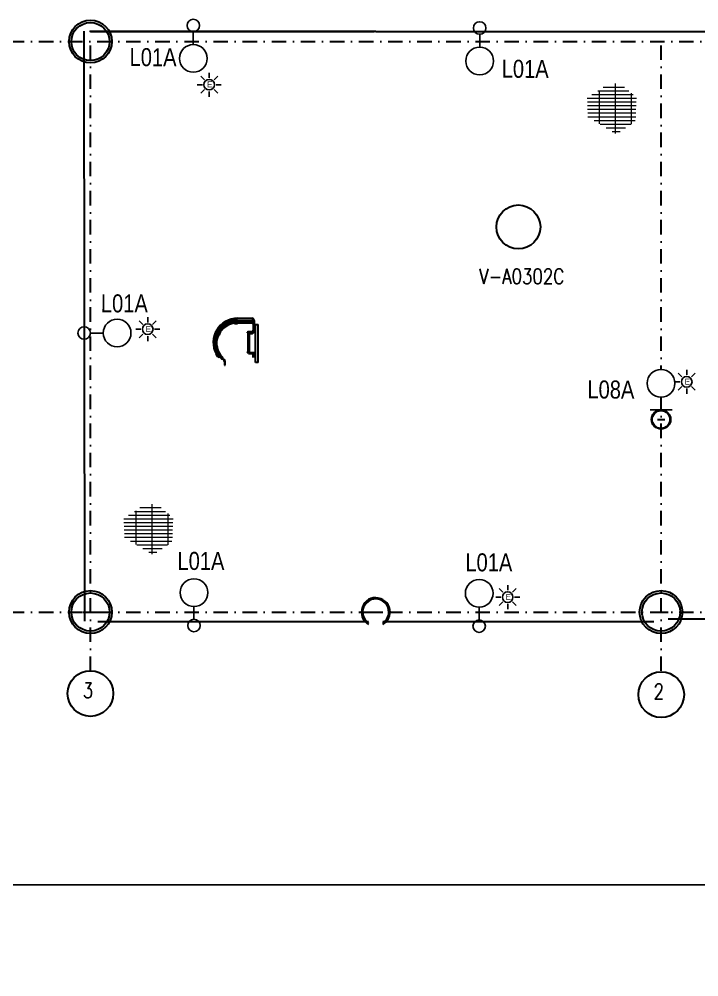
# Model space of a CAD drawing. Header units: inches. Extents: x 3139 to 9140, y 3844 to 6923.
# Drawn here: x 5084 to 5656, y 6049 to 6855 of the extents above; entities that cross this region are included whole.
import ezdxf
from ezdxf.enums import TextEntityAlignment as Align

# ---------------------------------------------------------------- set-up
doc = ezdxf.new("R2010")
doc.units = ezdxf.units.IN
doc.header["$MEASUREMENT"] = 0
doc.linetypes.add('DASHDOT2', pattern=[12.700025, 6.350013, -3.175006, 0, -3.175006])
for name, color, linetype in [('Default', 7, 'Continuous'), ('E-LIGHTING', 41, 'Continuous'), ('TF_P_Equipment', 7, 'Continuous'), ('TF_P_Ladder', 7, 'Continuous'), ('TF_P_Steel', 7, 'Continuous'), ('TF_S_GRATING', 7, 'Continuous')]:
    doc.layers.add(name, color=color, linetype=linetype)
doc.styles.add('Arial', font='arial.ttf')
doc.styles.add('ROMANS', font='romans.shx')

# ---------------------------------------------------------------- blocks, each defined once
blk = doc.blocks.new('TF_P_ELP_GRATING', base_point=(2.146, 13.23))
at = {"layer": 'TF_S_GRATING', "color": 8, "linetype": 'Continuous', "lineweight": 18}
for p, q in [((2.313, 13.474), (2.034, 13.474)), ((2.19, 13.523), (2.19, 12.866)), ((2.426, 13.377), (1.882, 13.377)), ((2.37, 13.425), (1.964, 13.425)), ((1.98, 13.435), (1.98, 12.994)), ((2.4, 13.399), (2.4, 12.99)), ((2.469, 13.328), (1.822, 13.328)), ((2.467, 13.279), (1.824, 13.279)), ((2.465, 13.23), (1.826, 13.23)), ((2.463, 13.182), (1.828, 13.182)), ((2.462, 13.133), (1.83, 13.133)), ((2.46, 13.084), (1.832, 13.084)), ((2.453, 13.035), (1.912, 13.035)), ((2.396, 12.987), (1.992, 12.987)), ((2.326, 12.938), (2.072, 12.938)), ((2.256, 12.889), (2.152, 12.889))]:
    blk.add_line(p, q, dxfattribs=at)
blk = doc.blocks.new('A$C7e15655f')
at = {"layer": 'TF_P_Ladder', "color": 8, "linetype": 'Continuous', "lineweight": 35}
for p, q in [((-0.0736, 0.2184), (-0.0905, 0.2086)), ((-0.0861, 0.1957), (-0.0905, 0.2086)), ((-0.0846, 0.1914), (-0.0849, 0.1921)), ((-0.0677, 0.2012), (-0.0846, 0.1914)), ((-0.0846, 0.1914), (-0.0823, 0.1874)), ((-0.0846, 0.1914), (-0.0841, 0.1905)), ((-0.0846, 0.1914), (-0.0846, 0.1914)), ((-0.0823, 0.1874), (-0.0654, 0.1971)), ((-0.0677, 0.2012), (-0.0744, 0.1973)), ((-0.0691, 0.2053), (-0.0736, 0.2184)), ((-0.0728, 0.2171), (-0.0736, 0.2184)), ((-0.0683, 0.2057), (-0.0709, 0.2134)), ((-0.0677, 0.2012), (-0.0679, 0.2016)), ((-0.0677, 0.2012), (-0.0677, 0.2012)), ((-0.0654, 0.1971), (-0.0677, 0.2012)), ((-0.0669, 0.2016), (-0.067, 0.202)), ((0.0537, 0.2012), (0.0513, 0.1971)), ((0.0513, 0.1971), (0.0526, 0.2008)), ((0.0513, 0.1971), (0.0513, 0.1971)), ((0.0513, 0.1971), (0.0586, 0.193)), ((0.0513, 0.1971), (0.0513, 0.1971)), ((0.0513, 0.1971), (0.0682, 0.1874)), ((0.0532, 0.2005), (0.0526, 0.1994)), ((0.0706, 0.1914), (0.0537, 0.2012)), ((0.0555, 0.2093), (0.0572, 0.2143)), ((0.0563, 0.209), (0.0595, 0.2184)), ((0.0595, 0.2184), (0.0572, 0.2143)), ((0.0764, 0.2086), (0.0595, 0.2184)), ((0.0682, 0.1874), (0.0706, 0.1914)), ((0.0682, 0.1874), (0.0693, 0.1892)), ((0.072, 0.1957), (0.0721, 0.196)), ((0.0737, 0.2005), (0.0764, 0.2086)), ((-0.123, 0.1628), (-0.146, 0.1628)), ((-0.146, 0.1628), (-0.146, 0.1581)), ((-0.146, 0.1581), (-0.123, 0.1581)), ((0.0682, 0.1874), (0.0682, 0.1874)), ((0.1262, 0.0956), (0.1262, 0.0761)), ((0.1309, 0.0956), (0.1262, 0.0956)), ((0.1262, 0.0796), (0.1262, 0.0761)), ((0.1262, 0.0761), (0.1309, 0.0761)), ((0.1262, 0.0761), (0.1312, 0.0751)), ((0.1262, 0.0761), (0.1262, 0.0761)), ((0.1309, 0.0761), (0.1309, 0.0956)), ((0.1309, 0.0761), (0.1312, 0.076)), ((0.1312, 0.0766), (0.1312, -0.0172)), ((0.1348, 0.0949), (0.1395, 0.094)), ((0.1359, -0.0172), (0.1359, 0.0766)), ((0.1359, 0.0751), (0.1406, 0.0743)), ((0.1359, 0.0743), (0.1383, 0.0738)), ((0.1383, 0.0738), (0.1406, 0.0738)), ((0.1406, -0.0172), (0.1406, 0.0766)), ((0.1453, 0.0766), (0.1453, -0.0172)), ((0.157, -0.0172), (0.157, 0.0766)), ((0.1617, 0.0766), (0.1617, -0.0172)), ((-0.0695, 0.0039), (-0.0664, 0.0039)), ((-0.0695, 0.0039), (-0.0695, -0.0425)), ((-0.0648, 0.0078), (-0.0664, 0.0078)), ((-0.0664, 0.0011), (-0.0664, 0.0078)), ((-0.0664, 0.0001), (-0.0664, 0.0011)), ((-0.0602, 0.0137), (-0.0648, 0.0137)), ((-0.0648, 0.0137), (-0.0648, -0.0059)), ((-0.0602, -0.0059), (-0.0602, 0.0137)), ((0.0648, 0.0078), (-0.0602, 0.0078)), ((0.0602, 0), (-0.0602, 0)), ((0.0602, 0.0039), (0.0602, -0.0172)), ((0.0648, 0.0039), (0.0602, 0.0039)), ((0.0695, 0.0137), (0.0648, 0.0137)), ((0.0648, 0.0137), (0.0648, -0.0059)), ((0.0695, -0.0059), (0.0695, 0.0137)), ((0.0711, 0.0078), (0.0695, 0.0078)), ((0.0711, 0.0011), (0.0711, 0.0078)), ((0.0711, 0.0039), (0.0742, 0.0039)), ((0.0711, 0.0001), (0.0711, 0.0011)), ((0.0742, 0.0039), (0.0742, -0.0273)), ((-0.0976, -0.0273), (-0.0797, -0.0273)), ((-0.0797, -0.032), (-0.0976, -0.032)), ((-0.0648, -0.0059), (-0.0602, -0.0059)), ((-0.0648, -0.0059), (-0.0648, -0.0425)), ((0.0648, -0.0172), (0.0648, -0.0059)), ((0.0648, -0.0059), (0.0695, -0.0059)), ((0.0695, -0.0059), (0.0695, -0.0257)), ((0.0695, -0.031), (0.0695, -0.0425)), ((0.0742, -0.032), (0.0742, -0.0425)), ((0.1211, -0.0273), (0.075, -0.0273)), ((0.075, -0.032), (0.1211, -0.032)), ((0.1305, -0.032), (0.1211, -0.032)), ((0.1469, -0.032), (0.1305, -0.032)), ((0.1413, -0.0273), (0.1469, -0.0273))]:
    blk.add_line(p, q, dxfattribs=at)
for centre, radius, start, end in [((-0.007, 0.0766), 0.143, 0, 135), ((-0.0085, 0.0751), 0.1398, 0.60236, 132.78875), ((0.0023, 0.0766), 0.1383, 92.2002, 136.28271), ((0.0023, 0.0766), 0.1594, 125.32181, 128.83644), ((0.0023, 0.0766), 0.1547, 125.83645, 130.24838), ((0.0023, 0.0766), 0.143, 127.18622, 134.35177), ((0.0023, 0.0766), 0.1594, 0, 118.21144), ((0.0023, 0.0766), 0.1547, 0, 118.19549), ((0.0023, 0.0766), 0.143, 116.88471, 119.34008), ((0.0023, 0.0766), 0.143, 0, 91.87889), ((0.0023, 0.0766), 0.1383, 0, 61.66824), ((-0.123, 0.1777), 0.0195, 270, 0), ((-0.123, 0.1777), 0.0148, 270, 0), ((-0.0797, -0.0172), 0.0102, 270, 0), ((-0.0797, -0.0172), 0.0148, 270, 313.17355), ((0.075, -0.0172), 0.0148, 180, 270), ((0.075, -0.0172), 0.0102, 180, 270), ((0.0844, -0.0172), 0.0102, 180, 270), ((0.1211, -0.0172), 0.0102, 270, 0), ((0.1211, -0.0172), 0.0148, 270, 0), ((0.1305, -0.0172), 0.0148, 270, 0), ((0.1305, -0.0172), 0.0102, 278.84988, 0), ((0.1469, -0.0172), 0.0102, 270, 0), ((0.1469, -0.0172), 0.0148, 270, 0)]:
    blk.add_arc(centre, radius, start, end, dxfattribs=at)
at = {"layer": 'TF_P_Steel', "color": 8, "linetype": 'Continuous', "lineweight": 35}
for p, q in [((-0.1287, -0.0583), (-0.1287, -0.0425)), ((-0.1287, -0.0425), (0.1205, -0.0425)), ((-0.1287, -0.0583), (0.1205, -0.0583)), ((0.1205, -0.0425), (0.1205, -0.0583))]:
    blk.add_line(p, q, dxfattribs=at)
blk = doc.blocks.new('A$Cf3c044f0')
at = {"layer": 'Default', "color": 8, "linetype": 'Continuous', "lineweight": 35}
for centre in [(8.4373, -2.8792), (8.4373, -2.8792), (12.1889, -2.8867), (12.1889, -2.8867), (12.1889, -2.8867)]:
    blk.add_circle(centre, 0.15, dxfattribs=at)
at = {"layer": 'TF_P_Equipment', "color": 8, "linetype": 'Continuous', "lineweight": 35}
blk.add_circle((11.25, 0.1875), 0.1445, dxfattribs=at)
at = {"layer": 'TF_P_Steel', "color": 8, "linetype": 'Continuous', "lineweight": 35}
for p, q in [((10.3125, 1.4716), (8.4375, 1.4716)), ((10.3019, 1.4711), (8.4375, 1.4711)), ((10.3125, 1.4716), (14.953, 1.4716)), ((12.164, -1.078), (12.2116, -1.078)), ((10.2578, -2.2784), (10.2564, -2.2784)), ((8.3898, -2.3437), (8.4852, -2.3437)), ((10.2648, -2.3437), (10.3602, -2.3437)), ((12.1398, -2.3437), (12.2352, -2.3437)), ((14.0148, -2.3914), (12.2352, -2.3914)), ((10.2648, -2.4086), (8.4852, -2.4086)), ((10.2452, -2.4091), (8.4852, -2.4091)), ((10.2648, -2.4091), (10.2564, -2.4091)), ((12.1398, -2.4086), (10.3602, -2.4086)), ((10.3602, -2.4091), (10.3686, -2.4091))]:
    blk.add_line(p, q, dxfattribs=at)
blk.add_lwpolyline([(8.3931, 1.4749), (8.3991, -2.4046)], dxfattribs=at)
at = {"layer": 'TF_P_Steel', "color": 8, "linetype": 'DASHDOT2', "lineweight": 35, "ltscale": 0.015}
for points in [[(-4.9089, 1.4062), (15.9375, 1.406)], [(8.4375, -2.7309), (8.4375, 1.4062)], [(12.188, -2.7309), (12.1875, 1.4062)], [(-4.9089, -2.3437), (15.9375, -2.3437)]]:
    blk.add_lwpolyline(points, dxfattribs=at)
at = {"layer": 'TF_P_Steel', "color": 8, "linetype": 'Continuous', "lineweight": 35}
for centre, radius in [((8.4375, 1.4062), 0.1407), ((8.4375, 1.4062), 0.1253), ((12.1878, -1.078), 0.0627), ((12.1878, -1.078), 0.0586), ((8.4375, -2.3437), 0.1407), ((12.1875, -2.3437), 0.1407), ((8.4375, -2.3437), 0.1253), ((12.1875, -2.3437), 0.1253)]:
    blk.add_circle(centre, radius, dxfattribs=at)
for radius, start, end in [(0.0938, 0, 239.4693), (0.0861, 0, 236.40237), (0.0861, 303.59763, 0), (0.0938, 300.5307, 0)]:
    blk.add_arc((10.3125, -2.3437), radius, start, end, dxfattribs=at)
blk.add_ellipse((8.4375, 1.4062), major_axis=(0, 0.0654), ratio=0.77503, start_param=0, end_param=0.125828, dxfattribs=at)
at = {"color": 3, "rotation": 90}
blk.add_blockref('A$C7e15655f', (9.4806, -0.5739), dxfattribs=at)
at = {"layer": 'Default', "color": 8, "linetype": 'Continuous', "lineweight": 35, "xscale": 0.5, "yscale": 0.5, "zscale": 0.5}
for p in [(11.8642, 0.9831), (8.8186, -1.7815)]:
    blk.add_blockref('TF_P_ELP_GRATING', p, dxfattribs=at)
at = {"layer": 'Default', "color": 8, "style": 'ROMANS', "width": 0.8}
blk.add_text('V-A0302C', height=0.1, dxfattribs=at).set_placement((11.2722, -0.1372), align=Align.MIDDLE_CENTER)
for s, p in [('3', (8.3868, -2.8083)), ('2', (12.1385, -2.8158))]:
    blk.add_text(s, height=0.1, dxfattribs=at).set_placement(p, align=Align.TOP_LEFT)
blk = doc.blocks.new('*U59')
at = {"color": 4, "linetype": 'ByBlock', "lineweight": -2}
blk.add_circle((0, 0), 112, dxfattribs=at)
at = {"color": 4, "insert": (570, 396), "char_height": 324, "attachment_point": 1, "rotation": 89.7413, "style": 'Arial'}
blk.add_mtext_dynamic_manual_height_columns('{\\W0.8;L01A}', width=4053.6, gutter_width=4.41, heights=[0], dxfattribs=at)
at = {"color": 8}
blk.add_wipeout([(842, 0), (841, 16), (840, 31), (837, 47), (834, 62), (829, 77), (824, 92), (818, 106), (811, 120), (803, 134), (794, 146), (784, 159), (774, 171), (763, 182), (751, 192), (739, 202), (726, 210), (713, 218), (699, 225), (684, 232), (670, 237), (654, 241), (639, 245), (624, 247), (608, 249), (593, 249), (577, 249), (561, 247), (546, 245), (531, 241), (515, 237), (501, 232), (486, 225), (472, 218), (459, 210), (446, 202), (434, 192), (422, 182), (411, 171), (401, 159), (391, 146), (382, 134), (374, 120), (367, 106), (361, 92), (356, 77), (351, 62), (348, 47), (345, 31), (344, 16), (343, 0), (344, -16), (345, -31), (348, -47), (351, -62), (356, -77), (361, -92), (367, -106), (374, -120), (382, -134), (391, -146), (401, -159), (411, -171), (422, -182), (434, -192), (446, -202), (459, -210), (472, -218), (486, -225), (501, -232), (515, -237), (531, -241), (546, -245), (561, -247), (577, -249), (593, -249), (608, -249), (624, -247), (639, -245), (654, -241), (670, -237), (684, -232), (699, -225), (713, -218), (726, -210), (739, -202), (751, -192), (763, -182), (774, -171), (784, -159), (794, -146), (803, -134), (811, -120), (818, -106), (824, -92), (829, -77), (834, -62), (837, -47), (840, -31), (841, -16)], dxfattribs=at)
at = {"color": 4, "linetype": 'ByBlock', "lineweight": -2}
blk.add_line((343, 0), (112, 0), dxfattribs=at)
blk.add_circle((593, 0), 249, dxfattribs=at)
blk = doc.blocks.new('*U74')
at = {"color": 3}
for points in [[(-35.12, 57.49), (-38.2, 60.55)], [(-31.05, 59.18), (-31.06, 63.52)], [(-26.97, 57.5), (-23.91, 60.57)], [(-36.8, 53.41), (-41.14, 53.4)], [(-35.11, 49.34), (-38.17, 46.27)], [(-26.96, 49.35), (-23.89, 46.29)], [(-25.28, 53.43), (-20.94, 53.44)]]:
    blk.add_lwpolyline(points, dxfattribs=at)
blk.add_circle((-31.04, 53.42), 4.47, dxfattribs=at)
at = {"color": 4, "linetype": 'ByBlock', "lineweight": -2}
blk.add_circle((-27.71, -0.02), 5.26, dxfattribs=at)
at = {"color": 4, "attachment_point": 1, "rotation": 89.86226, "style": 'Arial'}
for s, width, gutter_width, insert, char_height in [('{\\W0.8;L01A}', 189.5784, 0.206, (-60.33, 13.98), 15.1528), ('E', 62.9163, 0.0684, (-33.74, 51.59), 5.03)]:
    blk.add_mtext_dynamic_manual_height_columns(s, width=width, gutter_width=gutter_width, heights=[0], dxfattribs=dict(at, insert=insert, char_height=char_height))
at = {"color": 8}
blk.add_wipeout([(-27.79, 39.35), (-28.52, 39.32), (-29.25, 39.25), (-29.98, 39.14), (-30.69, 38.97), (-31.39, 38.77), (-32.08, 38.52), (-32.75, 38.23), (-33.4, 37.89), (-34.03, 37.52), (-34.64, 37.11), (-35.22, 36.66), (-35.76, 36.17), (-36.28, 35.65), (-36.76, 35.1), (-37.21, 34.52), (-37.62, 33.92), (-37.99, 33.29), (-38.32, 32.63), (-38.61, 31.96), (-38.86, 31.27), (-39.06, 30.57), (-39.22, 29.85), (-39.33, 29.13), (-39.4, 28.4), (-39.42, 27.67), (-39.4, 26.94), (-39.33, 26.21), (-39.21, 25.49), (-39.05, 24.77), (-38.84, 24.07), (-38.59, 23.38), (-38.3, 22.71), (-37.97, 22.06), (-37.59, 21.43), (-37.18, 20.82), (-36.73, 20.25), (-36.25, 19.7), (-35.73, 19.18), (-35.18, 18.7), (-34.6, 18.25), (-33.99, 17.84), (-33.36, 17.47), (-32.71, 17.14), (-32.04, 16.85), (-31.35, 16.6), (-30.64, 16.4), (-29.93, 16.24), (-29.2, 16.13), (-28.48, 16.06), (-27.74, 16.04), (-27.01, 16.06), (-26.28, 16.13), (-25.56, 16.25), (-24.85, 16.41), (-24.14, 16.62), (-23.46, 16.87), (-22.78, 17.16), (-22.13, 17.49), (-21.5, 17.87), (-20.9, 18.28), (-20.32, 18.73), (-19.77, 19.22), (-19.26, 19.73), (-18.77, 20.28), (-18.33, 20.86), (-17.92, 21.47), (-17.54, 22.1), (-17.21, 22.75), (-16.92, 23.43), (-16.68, 24.12), (-16.47, 24.82), (-16.32, 25.53), (-16.2, 26.26), (-16.14, 26.99), (-16.11, 27.72), (-16.14, 28.45), (-16.21, 29.18), (-16.33, 29.9), (-16.49, 30.62), (-16.69, 31.32), (-16.94, 32.01), (-17.23, 32.68), (-17.57, 33.33), (-17.94, 33.96), (-18.35, 34.56), (-18.8, 35.14), (-19.29, 35.69), (-19.81, 36.21), (-20.36, 36.69), (-20.94, 37.14), (-21.54, 37.55), (-22.18, 37.92), (-22.83, 38.25), (-23.5, 38.54), (-24.19, 38.78), (-24.89, 38.99), (-25.61, 39.15), (-26.33, 39.26), (-27.06, 39.33)], dxfattribs=at)
at = {"color": 4, "linetype": 'ByBlock', "lineweight": -2}
blk.add_line((-27.74, 16.04), (-27.72, 5.24), dxfattribs=at)
at = {"color": 3}
blk.add_lwpolyline([(-31.03, 47.66), (-31.03, 43.32)], dxfattribs=at)
at = {"color": 4, "linetype": 'ByBlock', "lineweight": -2}
blk.add_circle((-27.77, 27.69), 11.65, dxfattribs=at)
blk = doc.blocks.new('*U27')
at = {"color": 4, "linetype": 'ByBlock', "lineweight": -2}
blk.add_circle((0, 0), 112, dxfattribs=at)
at = {"color": 4, "insert": (1326, 296), "char_height": 324, "attachment_point": 1, "rotation": 269.7413, "style": 'Arial'}
blk.add_mtext_dynamic_manual_height_columns('{\\W0.8;L01A}', width=4053.6, gutter_width=4.41, heights=[0], dxfattribs=at)
at = {"color": 8}
blk.add_wipeout([(842, 0), (841, 16), (840, 31), (837, 47), (834, 62), (829, 77), (824, 92), (818, 106), (811, 120), (803, 134), (794, 146), (784, 159), (774, 171), (763, 182), (751, 192), (739, 202), (726, 210), (713, 218), (699, 225), (684, 232), (670, 237), (654, 241), (639, 245), (624, 247), (608, 249), (593, 249), (577, 249), (561, 247), (546, 245), (531, 241), (515, 237), (501, 232), (486, 225), (472, 218), (459, 210), (446, 202), (434, 192), (422, 182), (411, 171), (401, 159), (391, 146), (382, 134), (374, 120), (367, 106), (361, 92), (356, 77), (351, 62), (348, 47), (345, 31), (344, 16), (343, 0), (344, -16), (345, -31), (348, -47), (351, -62), (356, -77), (361, -92), (367, -106), (374, -120), (382, -134), (391, -146), (401, -159), (411, -171), (422, -182), (434, -192), (446, -202), (459, -210), (472, -218), (486, -225), (501, -232), (515, -237), (531, -241), (546, -245), (561, -247), (577, -249), (593, -249), (608, -249), (624, -247), (639, -245), (654, -241), (670, -237), (684, -232), (699, -225), (713, -218), (726, -210), (739, -202), (751, -192), (763, -182), (774, -171), (784, -159), (794, -146), (803, -134), (811, -120), (818, -106), (824, -92), (829, -77), (834, -62), (837, -47), (840, -31), (841, -16)], dxfattribs=at)
at = {"color": 4, "linetype": 'ByBlock', "lineweight": -2}
blk.add_line((343, 0), (112, 0), dxfattribs=at)
blk.add_circle((593, 0), 249, dxfattribs=at)
blk = doc.blocks.new('*U40')
at = {"color": 3}
for points in [[(17.98, 17.53), (14.9, 20.6)], [(22.05, 19.23), (22.04, 23.57)], [(26.13, 17.55), (29.19, 20.62)], [(26.14, 9.4), (29.21, 6.33)], [(27.82, 13.47), (32.16, 13.48)], [(22.07, 7.7), (22.07, 3.36)]]:
    blk.add_lwpolyline(points, dxfattribs=at)
blk.add_circle((22.06, 13.47), 4.47, dxfattribs=at)
at = {"color": 4, "linetype": 'ByBlock', "lineweight": -2}
blk.add_circle((-27.71, -0.02), 5.26, dxfattribs=at)
at = {"color": 4, "insert": (19.36, 11.63), "char_height": 5.03, "attachment_point": 1, "rotation": 89.86226, "style": 'Arial'}
blk.add_mtext_dynamic_manual_height_columns('E', width=62.9163, gutter_width=0.0684, heights=[0], dxfattribs=at)
at = {"color": 8}
blk.add_wipeout([(11.65, 0.07), (11.63, 0.8), (11.56, 1.53), (11.44, 2.25), (11.28, 2.96), (11.08, 3.67), (10.83, 4.35), (10.53, 5.03), (10.2, 5.68), (9.83, 6.31), (9.41, 6.91), (8.96, 7.49), (8.48, 8.04), (7.96, 8.55), (7.41, 9.04), (6.83, 9.48), (6.22, 9.89), (5.59, 10.27), (4.94, 10.6), (4.27, 10.89), (3.58, 11.13), (2.87, 11.34), (2.16, 11.49), (1.44, 11.61), (0.71, 11.67), (-0.02, 11.7), (-0.76, 11.67), (-1.49, 11.6), (-2.21, 11.48), (-2.92, 11.32), (-3.62, 11.12), (-4.31, 10.87), (-4.98, 10.58), (-5.64, 10.24), (-6.27, 9.87), (-6.87, 9.46), (-7.45, 9.01), (-8, 8.52), (-8.51, 8), (-9, 7.45), (-9.44, 6.87), (-9.85, 6.27), (-10.22, 5.63), (-10.56, 4.98), (-10.84, 4.31), (-11.09, 3.62), (-11.29, 2.92), (-11.45, 2.2), (-11.56, 1.48), (-11.63, 0.75), (-11.65, 0.02), (-11.63, -0.71), (-11.56, -1.44), (-11.44, -2.17), (-11.28, -2.88), (-11.08, -3.58), (-10.83, -4.27), (-10.53, -4.94), (-10.2, -5.59), (-9.83, -6.22), (-9.41, -6.83), (-8.96, -7.41), (-8.48, -7.95), (-7.96, -8.47), (-7.41, -8.95), (-6.83, -9.4), (-6.22, -9.81), (-5.59, -10.18), (-4.94, -10.51), (-4.27, -10.8), (-3.58, -11.05), (-2.87, -11.25), (-2.16, -11.41), (-1.44, -11.52), (-0.71, -11.59), (0.02, -11.61), (0.76, -11.59), (1.48, -11.52), (2.21, -11.4), (2.92, -11.24), (3.62, -11.03), (4.31, -10.78), (4.98, -10.49), (5.64, -10.16), (6.27, -9.78), (6.87, -9.37), (7.45, -8.92), (8, -8.44), (8.51, -7.92), (8.99, -7.37), (9.44, -6.79), (9.85, -6.18), (10.22, -5.55), (10.55, -4.9), (10.84, -4.23), (11.09, -3.54), (11.29, -2.83), (11.45, -2.12), (11.56, -1.39), (11.63, -0.67)], dxfattribs=at)
at = {"color": 4, "linetype": 'ByBlock', "lineweight": -2}
blk.add_line((-11.65, 0.02), (-22.45, -0.01), dxfattribs=at)
at = {"color": 3}
for points in [[(16.29, 13.46), (11.96, 13.45)], [(17.99, 9.38), (14.92, 6.31)]]:
    blk.add_lwpolyline(points, dxfattribs=at)
at = {"color": 4, "linetype": 'ByBlock', "lineweight": -2}
blk.add_circle((0, 0.04), 11.65, dxfattribs=at)
at = {"color": 4, "insert": (-8.63, -53.56), "char_height": 15.1528, "attachment_point": 1, "rotation": 89.86226, "style": 'Arial'}
blk.add_mtext_dynamic_manual_height_columns('{\\W0.8;L01A}', width=189.5784, gutter_width=0.206, heights=[0], dxfattribs=at)
blk = doc.blocks.new('*U82')
at = {"color": 3}
for points in [[(-52.21, 29.64), (-52.22, 33.98)], [(-56.28, 27.95), (-59.36, 31.01)], [(-48.14, 27.96), (-45.07, 31.03)], [(-57.97, 23.87), (-62.3, 23.87)], [(-56.27, 19.8), (-59.34, 16.73)], [(-48.12, 19.81), (-45.05, 16.75)], [(-46.44, 23.89), (-42.1, 23.9)]]:
    blk.add_lwpolyline(points, dxfattribs=at)
blk.add_circle((-52.2, 23.88), 4.47, dxfattribs=at)
at = {"color": 4, "linetype": 'ByBlock', "lineweight": -2}
blk.add_circle((-27.71, -0.02), 5.26, dxfattribs=at)
at = {"color": 4, "attachment_point": 1, "rotation": 89.86226, "style": 'Arial'}
for s, width, gutter_width, insert, char_height in [('{\\W0.8;L01A}', 189.5784, 0.206, (-89.03, -11.75), 15.1528), ('E', 62.9163, 0.0684, (-54.9, 22.05), 5.03)]:
    blk.add_mtext_dynamic_manual_height_columns(s, width=width, gutter_width=gutter_width, heights=[0], dxfattribs=dict(at, insert=insert, char_height=char_height))
at = {"color": 8}
blk.add_wipeout([(-67.07, -0.1), (-67.05, -0.83), (-66.98, -1.56), (-66.86, -2.28), (-66.7, -3), (-66.5, -3.7), (-66.25, -4.39), (-65.95, -5.06), (-65.62, -5.71), (-65.25, -6.34), (-64.83, -6.94), (-64.38, -7.52), (-63.9, -8.07), (-63.38, -8.59), (-62.83, -9.07), (-62.25, -9.52), (-61.64, -9.93), (-61.01, -10.3), (-60.36, -10.63), (-59.69, -10.92), (-59, -11.17), (-58.29, -11.37), (-57.58, -11.53), (-56.86, -11.64), (-56.13, -11.71), (-55.4, -11.73), (-54.66, -11.7), (-53.93, -11.63), (-53.21, -11.52), (-52.5, -11.36), (-51.8, -11.15), (-51.11, -10.9), (-50.44, -10.61), (-49.78, -10.28), (-49.15, -9.9), (-48.55, -9.49), (-47.97, -9.04), (-47.42, -8.55), (-46.91, -8.03), (-46.42, -7.48), (-45.98, -6.9), (-45.57, -6.3), (-45.2, -5.67), (-44.86, -5.01), (-44.58, -4.34), (-44.33, -3.65), (-44.13, -2.95), (-43.97, -2.23), (-43.86, -1.51), (-43.79, -0.78), (-43.77, -0.05), (-43.79, 0.68), (-43.86, 1.41), (-43.98, 2.13), (-44.14, 2.85), (-44.34, 3.55), (-44.59, 4.24), (-44.89, 4.91), (-45.22, 5.56), (-45.59, 6.19), (-46.01, 6.79), (-46.46, 7.37), (-46.94, 7.92), (-47.46, 8.44), (-48.01, 8.92), (-48.59, 9.37), (-49.2, 9.78), (-49.83, 10.15), (-50.48, 10.48), (-51.15, 10.77), (-51.84, 11.02), (-52.55, 11.22), (-53.26, 11.38), (-53.98, 11.49), (-54.71, 11.56), (-55.44, 11.58), (-56.18, 11.55), (-56.9, 11.48), (-57.63, 11.37), (-58.34, 11.21), (-59.04, 11), (-59.73, 10.75), (-60.4, 10.46), (-61.06, 10.13), (-61.69, 9.75), (-62.29, 9.34), (-62.87, 8.89), (-63.42, 8.4), (-63.93, 7.88), (-64.41, 7.33), (-64.86, 6.76), (-65.27, 6.15), (-65.64, 5.52), (-65.97, 4.86), (-66.26, 4.19), (-66.51, 3.5), (-66.71, 2.8), (-66.87, 2.08), (-66.98, 1.36), (-67.05, 0.63)], dxfattribs=at)
at = {"color": 4, "linetype": 'ByBlock', "lineweight": -2}
blk.add_line((-43.77, -0.05), (-32.97, -0.03), dxfattribs=at)
at = {"color": 3}
blk.add_lwpolyline([(-52.19, 18.12), (-52.19, 13.78)], dxfattribs=at)
at = {"color": 4, "linetype": 'ByBlock', "lineweight": -2}
blk.add_circle((-55.42, -0.07), 11.65, dxfattribs=at)
blk = doc.blocks.new('*U92')
at = {"color": 3}
for points in [[(21.57, 29.46), (21.57, 33.8)], [(25.65, 27.78), (28.71, 30.84)], [(21.57, 17.94), (21.57, 13.6)], [(21.57, 17.94), (21.57, 13.6)], [(25.65, 19.63), (28.71, 16.56)]]:
    blk.add_lwpolyline(points, dxfattribs=at)
at = {"color": 4, "linetype": 'ByBlock', "lineweight": -2}
for points in [[(0.01, 0), (-9.2, 0)], [(0.01, 0), (9.22, 0)]]:
    blk.add_lwpolyline(points, dxfattribs=at)
at = {"color": 3}
blk.add_circle((21.57, 23.7), 4.47, dxfattribs=at)
at = {"color": 4, "attachment_point": 1, "rotation": 359.77523, "style": 'Arial'}
for s, width, gutter_width, insert, char_height in [('{\\W0.8;L08A}', 189.5784, 0.206, (-61.96, 24.85), 15.1528), ('E', 62.9163, 0.0684, (19.74, 26.4), 5.03)]:
    blk.add_mtext_dynamic_manual_height_columns(s, width=width, gutter_width=gutter_width, heights=[0], dxfattribs=dict(at, insert=insert, char_height=char_height))
at = {"color": 8}
blk.add_wipeout([(-0.01, 34.1), (-0.74, 34.08), (-1.47, 34.01), (-2.19, 33.89), (-2.91, 33.73), (-3.61, 33.53), (-4.3, 33.28), (-4.97, 32.99), (-5.62, 32.66), (-6.25, 32.28), (-6.86, 31.87), (-7.43, 31.42), (-7.98, 30.94), (-8.5, 30.42), (-8.98, 29.87), (-9.43, 29.29), (-9.84, 28.69), (-10.22, 28.06), (-10.55, 27.4), (-10.84, 26.73), (-11.09, 26.04), (-11.29, 25.34), (-11.45, 24.63), (-11.56, 23.9), (-11.63, 23.17), (-11.65, 22.44), (-11.63, 21.71), (-11.56, 20.98), (-11.45, 20.26), (-11.29, 19.54), (-11.08, 18.84), (-10.83, 18.15), (-10.54, 17.48), (-10.21, 16.83), (-9.84, 16.2), (-9.42, 15.59), (-8.98, 15.01), (-8.49, 14.47), (-7.97, 13.95), (-7.42, 13.46), (-6.84, 13.02), (-6.24, 12.61), (-5.61, 12.23), (-4.96, 11.9), (-4.28, 11.61), (-3.6, 11.36), (-2.89, 11.16), (-2.18, 11), (-1.45, 10.89), (-0.73, 10.82), (0.01, 10.79), (0.74, 10.82), (1.47, 10.89), (2.19, 11), (2.9, 11.16), (3.61, 11.37), (4.3, 11.62), (4.97, 11.91), (5.62, 12.24), (6.25, 12.61), (6.85, 13.02), (7.43, 13.47), (7.98, 13.96), (8.5, 14.48), (8.98, 15.03), (9.43, 15.6), (9.84, 16.21), (10.22, 16.84), (10.55, 17.49), (10.84, 18.17), (11.08, 18.85), (11.29, 19.56), (11.45, 20.27), (11.56, 20.99), (11.63, 21.72), (11.65, 22.46), (11.63, 23.19), (11.56, 23.92), (11.45, 24.64), (11.29, 25.35), (11.08, 26.06), (10.83, 26.75), (10.54, 27.42), (10.21, 28.07), (9.84, 28.7), (9.42, 29.3), (8.97, 29.88), (8.49, 30.43), (7.97, 30.95), (7.42, 31.43), (6.84, 31.88), (6.24, 32.29), (5.61, 32.66), (4.96, 33), (4.28, 33.29), (3.59, 33.53), (2.89, 33.74), (2.18, 33.9), (1.45, 34.01), (0.72, 34.08)], dxfattribs=at)
at = {"color": 4, "linetype": 'ByBlock', "lineweight": -2}
blk.add_line((0.01, 10.79), (0.01, 0), dxfattribs=at)
at = {"color": 3}
for points in [[(17.5, 27.78), (14.43, 30.84)], [(15.81, 23.7), (11.47, 23.7)], [(17.5, 19.63), (14.43, 16.56)]]:
    blk.add_lwpolyline(points, dxfattribs=at)
at = {"color": 4, "linetype": 'ByBlock', "lineweight": -2}
blk.add_circle((0, 22.45), 11.65, dxfattribs=at)

msp = doc.modelspace()

# ---------------------------------------------------------------- linework, layer by layer
at = {"color": 0}
msp.add_lwpolyline([(4296.2, 5526.58), (6110.53, 5526.58), (6295.45, 5526.58), (6295.45, 6126.25), (3629.52, 6126.25), (3629.52, 6126.25), (3444.55, 6126.25), (3444.55, 5864.07)], dxfattribs=at)

# ---------------------------------------------------------------- block references
at = {"color": 3, "xscale": 127.9996234369103, "yscale": 127.9996234369103, "zscale": 127.9996234369103}
msp.add_blockref('A$Cf3c044f0', (4064.42, 6655.8), dxfattribs=at)

# ---------------------------------------------------------------- next in the draw order: block references
at = {"layer": 'E-LIGHTING', "color": 3, "rotation": 269.9129640520016}
for name, p in [('*U40', (5230.89, 6821.6)), ('*U74', (5139.13, 6562.84)), ('*U82', (5471.45, 6316.2))]:
    msp.add_blockref(name, p, dxfattribs=at)
at = {"layer": 'E-LIGHTING', "xscale": 0.04676794374954184, "yscale": 0.04676794374954184, "zscale": 0.04676794374954184}
for name, p, rotation in [('*U59', (5471.87, 6847.16), 270.0339063709542), ('*U27', (5231.5, 6344.44), 90.03390637095417)]:
    msp.add_blockref(name, p, dxfattribs=dict(at, rotation=rotation))
at = {"layer": 'E-LIGHTING', "color": 3}
msp.add_blockref('*U92', (5624.46, 6525.83), dxfattribs=at)

doc.saveas('drawing.dxf')
